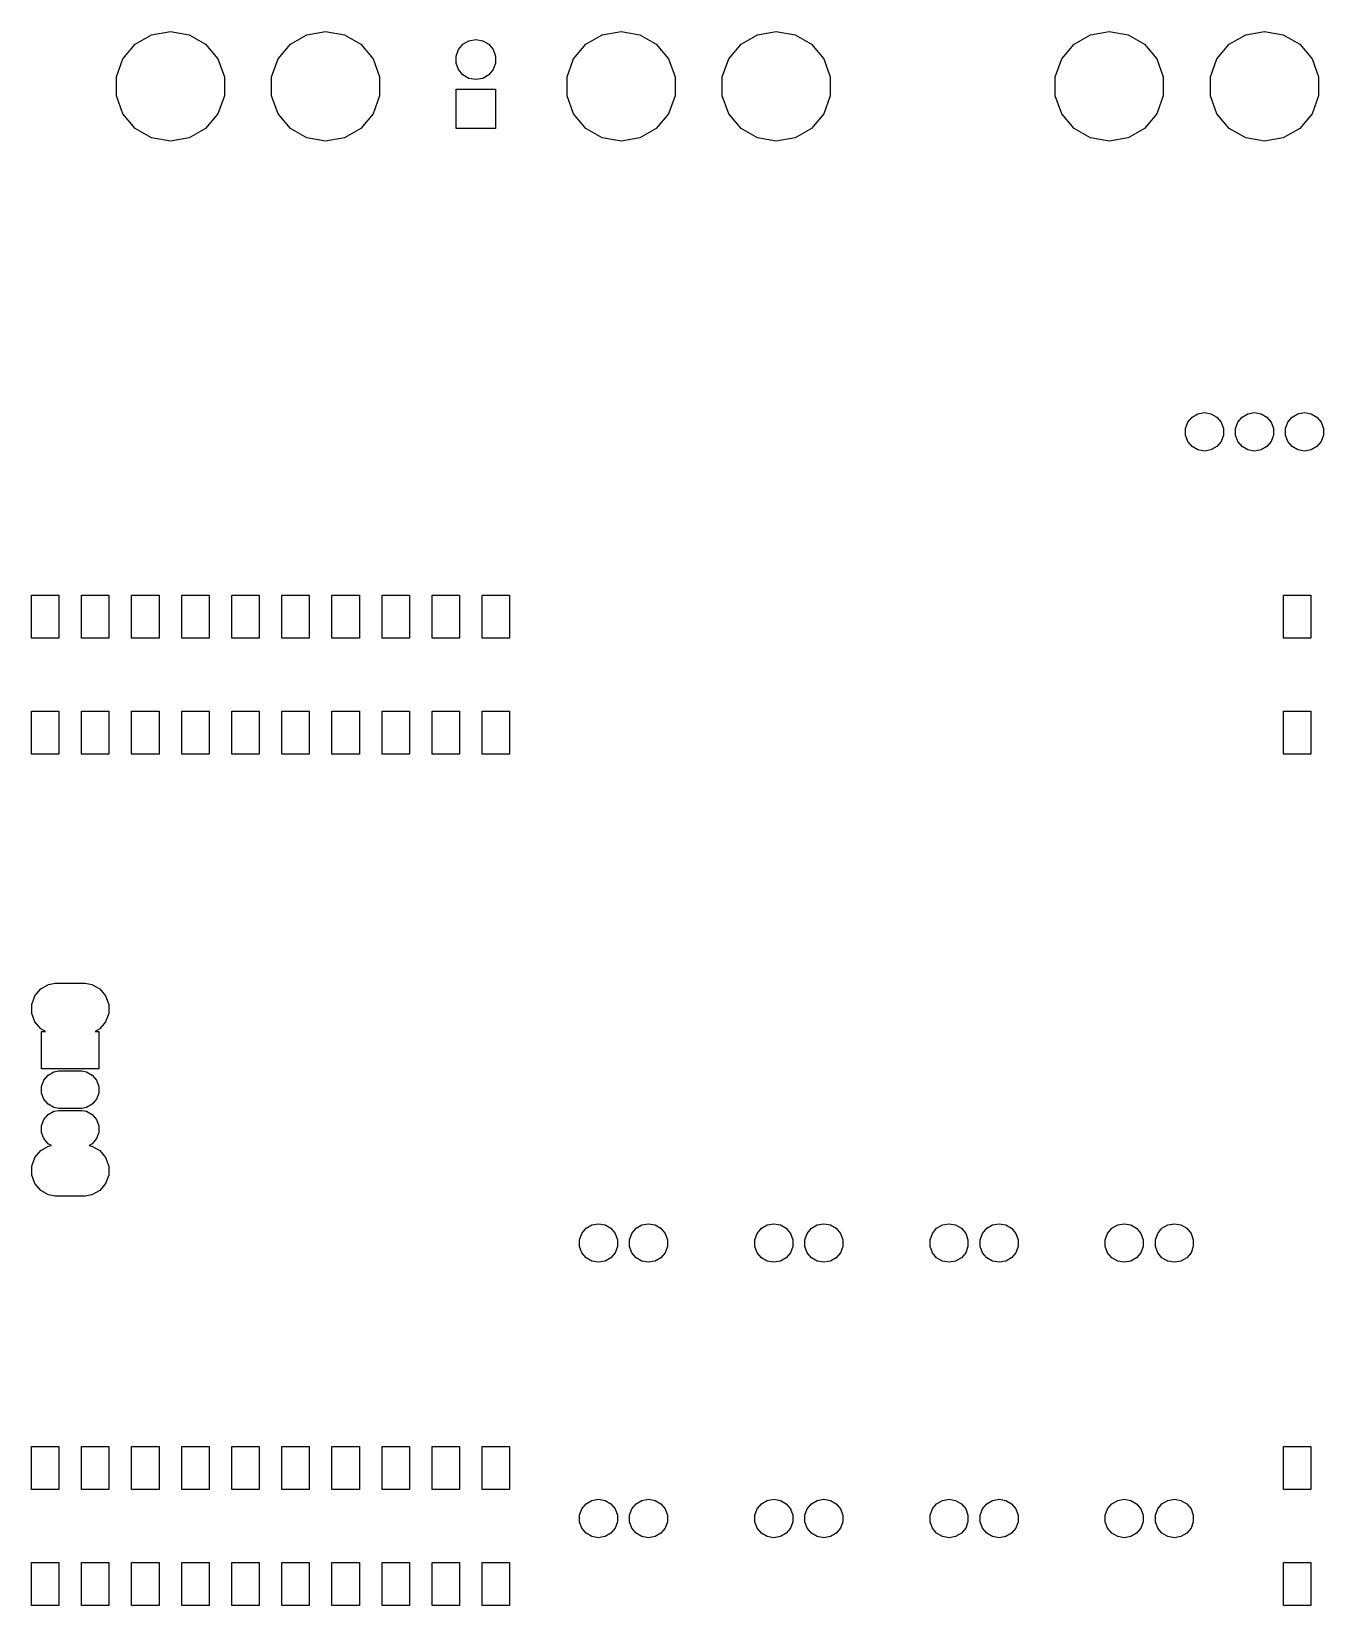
# Model space of a CAD drawing. Extents: x 40 to 160, y -140 to -60.
# Drawn here: x 39.9 to 105.5, y -139.9 to -60.1 of the extents above; entities that cross this region are included whole.
import ezdxf

# ---------------------------------------------------------------- set-up
doc = ezdxf.new("R2010")
doc.units = 0
doc.header["$MEASUREMENT"] = 0
doc.layers.add('BLACK', color=7, linetype='CONTINUOUS')

msp = doc.modelspace()

# ---------------------------------------------------------------- linework, layer by layer
at = {"layer": 'BLACK', "linetype": 'CONTINUOUS'}
for p, q in [((45.2016, -60.7337), (46.0384, -60.2505)), ((46.0384, -60.2505), (46.99, -60.0827)), ((46.99, -60.0827), (47.9416, -60.2505)), ((47.9416, -60.2505), (48.7784, -60.7337)), ((53.0756, -60.7337), (53.9124, -60.2505)), ((53.9124, -60.2505), (54.864, -60.0827)), ((54.864, -60.0827), (55.8156, -60.2505)), ((55.8156, -60.2505), (56.6524, -60.7337)), ((61.8313, -60.7301), (62.1367, -60.5538)), ((62.1367, -60.5538), (62.484, -60.4926)), ((62.484, -60.4926), (62.8313, -60.5538)), ((62.8313, -60.5538), (63.1367, -60.7301)), ((68.0616, -60.7337), (68.8984, -60.2505)), ((68.8984, -60.2505), (69.85, -60.0827)), ((69.85, -60.0827), (70.8016, -60.2505)), ((70.8016, -60.2505), (71.6384, -60.7337)), ((75.9356, -60.7337), (76.7724, -60.2505)), ((76.7724, -60.2505), (77.724, -60.0827)), ((77.724, -60.0827), (78.6756, -60.2505)), ((78.6756, -60.2505), (79.5124, -60.7337)), ((92.8266, -60.7337), (93.6634, -60.2505)), ((93.6634, -60.2505), (94.615, -60.0827)), ((94.615, -60.0827), (95.5666, -60.2505)), ((95.5666, -60.2505), (96.4034, -60.7337)), ((100.701, -60.7337), (101.537, -60.2505)), ((101.537, -60.2505), (102.489, -60.0827)), ((102.489, -60.0827), (103.441, -60.2505)), ((103.441, -60.2505), (104.277, -60.7337)), ((44.25, -62.3819), (44.5805, -61.4739)), ((44.5805, -61.4739), (45.2016, -60.7337)), ((48.7784, -60.7337), (49.3995, -61.4739)), ((49.3995, -61.4739), (49.73, -62.3819)), ((52.124, -62.3819), (52.4545, -61.4739)), ((52.4545, -61.4739), (53.0756, -60.7337)), ((56.6524, -60.7337), (57.2735, -61.4739)), ((57.2735, -61.4739), (57.604, -62.3819)), ((61.484, -61.3317), (61.6046, -61.0003)), ((61.484, -61.6843), (61.484, -61.3317)), ((61.6046, -61.0003), (61.8313, -60.7301)), ((63.1367, -60.7301), (63.3634, -61.0003)), ((63.3634, -61.0003), (63.484, -61.3317)), ((63.484, -61.3317), (63.484, -61.6843)), ((67.11, -62.3819), (67.4405, -61.4739)), ((67.4405, -61.4739), (68.0616, -60.7337)), ((71.6384, -60.7337), (72.2595, -61.4739)), ((72.2595, -61.4739), (72.59, -62.3819)), ((74.984, -62.3819), (75.3145, -61.4739)), ((75.3145, -61.4739), (75.9356, -60.7337)), ((79.5124, -60.7337), (80.1335, -61.4739)), ((80.1335, -61.4739), (80.464, -62.3819)), ((91.875, -62.3819), (92.2055, -61.4739)), ((92.2055, -61.4739), (92.8266, -60.7337)), ((96.4034, -60.7337), (97.0245, -61.4739)), ((97.0245, -61.4739), (97.355, -62.3819)), ((99.749, -62.3819), (100.079, -61.4739)), ((100.079, -61.4739), (100.701, -60.7337)), ((104.277, -60.7337), (104.899, -61.4739)), ((104.899, -61.4739), (105.229, -62.3819)), ((61.6046, -62.0157), (61.484, -61.6843)), ((61.8313, -62.2859), (61.6046, -62.0157)), ((63.3634, -62.0157), (63.1367, -62.2859)), ((63.484, -61.6843), (63.3634, -62.0157)), ((44.25, -63.3481), (44.25, -62.3819)), ((49.73, -62.3819), (49.73, -63.3481)), ((52.124, -63.3481), (52.124, -62.3819)), ((57.604, -62.3819), (57.604, -63.3481)), ((61.484, -65.008), (61.484, -63.008)), ((61.484, -63.008), (63.484, -63.008)), ((62.1367, -62.4622), (61.8313, -62.2859)), ((62.484, -62.5234), (62.1367, -62.4622)), ((62.8313, -62.4622), (62.484, -62.5234)), ((63.1367, -62.2859), (62.8313, -62.4622)), ((63.484, -63.008), (63.484, -65.008)), ((67.11, -63.3481), (67.11, -62.3819)), ((72.59, -62.3819), (72.59, -63.3481)), ((74.984, -63.3481), (74.984, -62.3819)), ((80.464, -62.3819), (80.464, -63.3481)), ((91.875, -63.3481), (91.875, -62.3819)), ((97.355, -62.3819), (97.355, -63.3481)), ((99.749, -63.3481), (99.749, -62.3819)), ((105.229, -62.3819), (105.229, -63.3481)), ((44.5805, -64.2561), (44.25, -63.3481)), ((49.73, -63.3481), (49.3995, -64.2561)), ((52.4545, -64.2561), (52.124, -63.3481)), ((57.604, -63.3481), (57.2735, -64.2561)), ((67.4405, -64.2561), (67.11, -63.3481)), ((72.59, -63.3481), (72.2595, -64.2561)), ((75.3145, -64.2561), (74.984, -63.3481)), ((80.464, -63.3481), (80.1335, -64.2561)), ((92.2055, -64.2561), (91.875, -63.3481)), ((97.355, -63.3481), (97.0245, -64.2561)), ((100.079, -64.2561), (99.749, -63.3481)), ((105.229, -63.3481), (104.899, -64.2561)), ((45.2016, -64.9963), (44.5805, -64.2561)), ((49.3995, -64.2561), (48.7784, -64.9963)), ((53.0756, -64.9963), (52.4545, -64.2561)), ((57.2735, -64.2561), (56.6524, -64.9963)), ((68.0616, -64.9963), (67.4405, -64.2561)), ((72.2595, -64.2561), (71.6384, -64.9963)), ((75.9356, -64.9963), (75.3145, -64.2561)), ((80.1335, -64.2561), (79.5124, -64.9963)), ((92.8266, -64.9963), (92.2055, -64.2561)), ((97.0245, -64.2561), (96.4034, -64.9963)), ((100.701, -64.9963), (100.079, -64.2561)), ((104.899, -64.2561), (104.277, -64.9963)), ((46.0384, -65.4795), (45.2016, -64.9963)), ((48.7784, -64.9963), (47.9416, -65.4795)), ((53.9124, -65.4795), (53.0756, -64.9963)), ((56.6524, -64.9963), (55.8156, -65.4795)), ((63.484, -65.008), (61.484, -65.008)), ((68.8984, -65.4795), (68.0616, -64.9963)), ((71.6384, -64.9963), (70.8016, -65.4795)), ((76.7724, -65.4795), (75.9356, -64.9963)), ((79.5124, -64.9963), (78.6756, -65.4795)), ((93.6634, -65.4795), (92.8266, -64.9963)), ((96.4034, -64.9963), (95.5666, -65.4795)), ((101.537, -65.4795), (100.701, -64.9963)), ((104.277, -64.9963), (103.441, -65.4795)), ((46.99, -65.6473), (46.0384, -65.4795)), ((47.9416, -65.4795), (46.99, -65.6473)), ((54.864, -65.6473), (53.9124, -65.4795)), ((55.8156, -65.4795), (54.864, -65.6473)), ((69.85, -65.6473), (68.8984, -65.4795)), ((70.8016, -65.4795), (69.85, -65.6473)), ((77.724, -65.6473), (76.7724, -65.4795)), ((78.6756, -65.4795), (77.724, -65.6473)), ((94.615, -65.6473), (93.6634, -65.4795)), ((95.5666, -65.4795), (94.615, -65.6473)), ((102.489, -65.6473), (101.537, -65.4795)), ((103.441, -65.4795), (102.489, -65.6473)), ((98.595, -79.9026), (98.8131, -79.6427)), ((98.8131, -79.6427), (99.1069, -79.4731)), ((99.1069, -79.4731), (99.441, -79.4142)), ((99.441, -79.4142), (99.7751, -79.4731)), ((99.7751, -79.4731), (100.069, -79.6427)), ((100.069, -79.6427), (100.287, -79.9026)), ((101.135, -79.9026), (101.353, -79.6427)), ((101.353, -79.6427), (101.647, -79.4731)), ((101.647, -79.4731), (101.981, -79.4142)), ((101.981, -79.4142), (102.315, -79.4731)), ((102.315, -79.4731), (102.609, -79.6427)), ((102.609, -79.6427), (102.827, -79.9026)), ((103.675, -79.9026), (103.893, -79.6427)), ((103.893, -79.6427), (104.187, -79.4731)), ((104.187, -79.4731), (104.521, -79.4142)), ((104.521, -79.4142), (104.855, -79.4731)), ((104.855, -79.4731), (105.149, -79.6427)), ((105.149, -79.6427), (105.367, -79.9026)), ((98.479, -80.2214), (98.595, -79.9026)), ((98.479, -80.5606), (98.479, -80.2214)), ((98.595, -80.8794), (98.479, -80.5606)), ((100.287, -79.9026), (100.403, -80.2214)), ((100.403, -80.5606), (100.287, -80.8794)), ((100.403, -80.2214), (100.403, -80.5606)), ((101.019, -80.2214), (101.135, -79.9026)), ((101.019, -80.5606), (101.019, -80.2214)), ((101.135, -80.8794), (101.019, -80.5606)), ((102.827, -79.9026), (102.943, -80.2214)), ((102.943, -80.5606), (102.827, -80.8794)), ((102.943, -80.2214), (102.943, -80.5606)), ((103.559, -80.2214), (103.675, -79.9026)), ((103.559, -80.5606), (103.559, -80.2214)), ((103.675, -80.8794), (103.559, -80.5606)), ((105.367, -79.9026), (105.483, -80.2214)), ((105.483, -80.5606), (105.367, -80.8794)), ((105.483, -80.2214), (105.483, -80.5606)), ((98.8131, -81.1393), (98.595, -80.8794)), ((99.1069, -81.3089), (98.8131, -81.1393)), ((99.441, -81.3678), (99.1069, -81.3089)), ((99.7751, -81.3089), (99.441, -81.3678)), ((100.069, -81.1393), (99.7751, -81.3089)), ((100.287, -80.8794), (100.069, -81.1393)), ((101.353, -81.1393), (101.135, -80.8794)), ((101.647, -81.3089), (101.353, -81.1393)), ((101.981, -81.3678), (101.647, -81.3089)), ((102.315, -81.3089), (101.981, -81.3678)), ((102.609, -81.1393), (102.315, -81.3089)), ((102.827, -80.8794), (102.609, -81.1393)), ((103.893, -81.1393), (103.675, -80.8794)), ((104.187, -81.3089), (103.893, -81.1393)), ((104.521, -81.3678), (104.187, -81.3089)), ((104.855, -81.3089), (104.521, -81.3678)), ((105.149, -81.1393), (104.855, -81.3089)), ((105.367, -80.8794), (105.149, -81.1393)), ((39.9447, -90.8526), (39.9447, -88.6746)), ((39.9447, -88.6746), (41.3353, -88.6746)), ((41.3353, -88.6746), (41.3353, -90.8526)), ((42.4847, -90.8526), (42.4847, -88.6746)), ((42.4847, -88.6746), (43.8753, -88.6746)), ((43.8753, -88.6746), (43.8753, -90.8526)), ((45.0247, -90.8526), (45.0247, -88.6746)), ((45.0247, -88.6746), (46.4153, -88.6746)), ((46.4153, -88.6746), (46.4153, -90.8526)), ((47.5647, -90.8526), (47.5647, -88.6746)), ((47.5647, -88.6746), (48.9553, -88.6746)), ((48.9553, -88.6746), (48.9553, -90.8526)), ((50.1047, -90.8526), (50.1047, -88.6746)), ((50.1047, -88.6746), (51.4953, -88.6746)), ((51.4953, -88.6746), (51.4953, -90.8526)), ((52.6447, -90.8526), (52.6447, -88.6746)), ((52.6447, -88.6746), (54.0353, -88.6746)), ((54.0353, -88.6746), (54.0353, -90.8526)), ((55.1847, -90.8526), (55.1847, -88.6746)), ((55.1847, -88.6746), (56.5753, -88.6746)), ((56.5753, -88.6746), (56.5753, -90.8526)), ((57.7247, -90.8526), (57.7247, -88.6746)), ((57.7247, -88.6746), (59.1153, -88.6746)), ((59.1153, -88.6746), (59.1153, -90.8526)), ((60.2647, -90.8526), (60.2647, -88.6746)), ((60.2647, -88.6746), (61.6553, -88.6746)), ((61.6553, -88.6746), (61.6553, -90.8526)), ((62.8047, -90.8526), (62.8047, -88.6746)), ((62.8047, -88.6746), (64.1953, -88.6746)), ((64.1953, -88.6746), (64.1953, -90.8526)), ((103.445, -90.8526), (103.445, -88.6746)), ((103.445, -88.6746), (104.835, -88.6746)), ((104.835, -88.6746), (104.835, -90.8526)), ((41.3353, -90.8526), (39.9447, -90.8526)), ((43.8753, -90.8526), (42.4847, -90.8526)), ((46.4153, -90.8526), (45.0247, -90.8526)), ((48.9553, -90.8526), (47.5647, -90.8526)), ((51.4953, -90.8526), (50.1047, -90.8526)), ((54.0353, -90.8526), (52.6447, -90.8526)), ((56.5753, -90.8526), (55.1847, -90.8526)), ((59.1153, -90.8526), (57.7247, -90.8526)), ((61.6553, -90.8526), (60.2647, -90.8526)), ((64.1953, -90.8526), (62.8047, -90.8526)), ((104.835, -90.8526), (103.445, -90.8526)), ((39.9447, -96.7454), (39.9447, -94.5674)), ((39.9447, -94.5674), (41.3353, -94.5674)), ((41.3353, -94.5674), (41.3353, -96.7454)), ((42.4847, -96.7454), (42.4847, -94.5674)), ((42.4847, -94.5674), (43.8753, -94.5674)), ((43.8753, -94.5674), (43.8753, -96.7454)), ((45.0247, -96.7454), (45.0247, -94.5674)), ((45.0247, -94.5674), (46.4153, -94.5674)), ((46.4153, -94.5674), (46.4153, -96.7454)), ((47.5647, -96.7454), (47.5647, -94.5674)), ((47.5647, -94.5674), (48.9553, -94.5674)), ((48.9553, -94.5674), (48.9553, -96.7454)), ((50.1047, -96.7454), (50.1047, -94.5674)), ((50.1047, -94.5674), (51.4953, -94.5674)), ((51.4953, -94.5674), (51.4953, -96.7454)), ((52.6447, -96.7454), (52.6447, -94.5674)), ((52.6447, -94.5674), (54.0353, -94.5674)), ((54.0353, -94.5674), (54.0353, -96.7454)), ((55.1847, -96.7454), (55.1847, -94.5674)), ((55.1847, -94.5674), (56.5753, -94.5674)), ((56.5753, -94.5674), (56.5753, -96.7454)), ((57.7247, -96.7454), (57.7247, -94.5674)), ((57.7247, -94.5674), (59.1153, -94.5674)), ((59.1153, -94.5674), (59.1153, -96.7454)), ((60.2647, -96.7454), (60.2647, -94.5674)), ((60.2647, -94.5674), (61.6553, -94.5674)), ((61.6553, -94.5674), (61.6553, -96.7454)), ((62.8047, -96.7454), (62.8047, -94.5674)), ((62.8047, -94.5674), (64.1953, -94.5674)), ((64.1953, -94.5674), (64.1953, -96.7454)), ((103.445, -96.7454), (103.445, -94.5674)), ((103.445, -94.5674), (104.835, -94.5674)), ((104.835, -94.5674), (104.835, -96.7454)), ((41.3353, -96.7454), (39.9447, -96.7454)), ((43.8753, -96.7454), (42.4847, -96.7454)), ((46.4153, -96.7454), (45.0247, -96.7454)), ((48.9553, -96.7454), (47.5647, -96.7454)), ((51.4953, -96.7454), (50.1047, -96.7454)), ((54.0353, -96.7454), (52.6447, -96.7454)), ((56.5753, -96.7454), (55.1847, -96.7454)), ((59.1153, -96.7454), (57.7247, -96.7454)), ((61.6553, -96.7454), (60.2647, -96.7454)), ((64.1953, -96.7454), (62.8047, -96.7454)), ((104.835, -96.7454), (103.445, -96.7454)), ((40.4115, -108.649), (40.8085, -108.42)), ((40.8085, -108.42), (41.1463, -108.36)), ((41.1463, -108.36), (42.6737, -108.36)), ((42.6737, -108.36), (43.0115, -108.42)), ((43.0115, -108.42), (43.4085, -108.649)), ((39.96, -109.431), (40.1168, -109)), ((40.1168, -109), (40.4115, -108.649)), ((43.4085, -108.649), (43.7032, -109)), ((43.7032, -109), (43.86, -109.431)), ((39.96, -109.889), (39.96, -109.431)), ((40.1168, -110.32), (39.96, -109.889)), ((43.86, -109.889), (43.7032, -110.32)), ((43.86, -109.431), (43.86, -109.889)), ((40.4115, -110.671), (40.1168, -110.32)), ((40.6519, -110.81), (40.4115, -110.671)), ((40.46, -112.71), (40.46, -110.81)), ((40.46, -110.81), (40.6519, -110.81)), ((43.4085, -110.671), (43.1681, -110.81)), ((43.1681, -110.81), (43.36, -110.81)), ((43.36, -110.81), (43.36, -112.71)), ((43.7032, -110.32), (43.4085, -110.671)), ((43.36, -112.71), (40.46, -112.71)), ((40.46, -113.592), (40.5746, -113.278)), ((40.5746, -113.278), (40.7899, -113.021)), ((40.7899, -113.021), (41.0801, -112.854)), ((41.0801, -112.854), (41.3269, -112.81)), ((41.3269, -112.81), (42.4931, -112.81)), ((42.4931, -112.81), (42.7399, -112.854)), ((42.7399, -112.854), (43.0301, -113.021)), ((43.0301, -113.021), (43.2454, -113.278)), ((43.2454, -113.278), (43.36, -113.592)), ((40.46, -113.928), (40.46, -113.592)), ((40.5746, -114.242), (40.46, -113.928)), ((43.36, -113.928), (43.2454, -114.242)), ((43.36, -113.592), (43.36, -113.928)), ((40.7899, -114.499), (40.5746, -114.242)), ((41.0801, -114.666), (40.7899, -114.499)), ((40.7899, -115.021), (41.0801, -114.854)), ((41.3269, -114.71), (41.0801, -114.666)), ((41.0801, -114.854), (41.3269, -114.81)), ((42.4931, -114.71), (41.3269, -114.71)), ((41.3269, -114.81), (42.4931, -114.81)), ((42.7399, -114.666), (42.4931, -114.71)), ((42.4931, -114.81), (42.7399, -114.854)), ((43.0301, -114.499), (42.7399, -114.666)), ((42.7399, -114.854), (43.0301, -115.021)), ((43.2454, -114.242), (43.0301, -114.499)), ((40.46, -115.592), (40.5746, -115.278)), ((40.46, -115.928), (40.46, -115.592)), ((40.5746, -115.278), (40.7899, -115.021)), ((43.0301, -115.021), (43.2454, -115.278)), ((43.2454, -115.278), (43.36, -115.592)), ((43.36, -115.592), (43.36, -115.928)), ((40.5746, -116.242), (40.46, -115.928)), ((40.7899, -116.499), (40.5746, -116.242)), ((40.9543, -116.594), (40.7899, -116.499)), ((43.0301, -116.499), (42.8657, -116.594)), ((43.2454, -116.242), (43.0301, -116.499)), ((43.36, -115.928), (43.2454, -116.242)), ((39.96, -117.631), (40.1168, -117.2)), ((40.1168, -117.2), (40.4115, -116.849)), ((40.4115, -116.849), (40.8085, -116.62)), ((40.8085, -116.62), (40.9543, -116.594)), ((42.8657, -116.594), (43.0115, -116.62)), ((43.0115, -116.62), (43.4085, -116.849)), ((43.4085, -116.849), (43.7032, -117.2)), ((43.7032, -117.2), (43.86, -117.631)), ((39.96, -118.089), (39.96, -117.631)), ((40.1168, -118.52), (39.96, -118.089)), ((43.86, -118.089), (43.7032, -118.52)), ((43.86, -117.631), (43.86, -118.089)), ((40.4115, -118.871), (40.1168, -118.52)), ((40.8085, -119.1), (40.4115, -118.871)), ((43.4085, -118.871), (43.0115, -119.1)), ((43.7032, -118.52), (43.4085, -118.871)), ((41.1463, -119.16), (40.8085, -119.1)), ((42.6737, -119.16), (41.1463, -119.16)), ((43.0115, -119.1), (42.6737, -119.16)), ((67.745, -121.369), (67.861, -121.051)), ((67.861, -121.051), (68.0791, -120.791)), ((68.0791, -120.791), (68.3729, -120.621)), ((68.3729, -120.621), (68.707, -120.562)), ((68.707, -120.562), (69.0411, -120.621)), ((69.0411, -120.621), (69.3349, -120.791)), ((69.3349, -120.791), (69.553, -121.051)), ((69.553, -121.051), (69.669, -121.369)), ((70.285, -121.369), (70.401, -121.051)), ((70.401, -121.051), (70.6191, -120.791)), ((70.6191, -120.791), (70.9129, -120.621)), ((70.9129, -120.621), (71.247, -120.562)), ((71.247, -120.562), (71.5811, -120.621)), ((71.5811, -120.621), (71.8749, -120.791)), ((71.8749, -120.791), (72.093, -121.051)), ((72.093, -121.051), (72.209, -121.369)), ((76.635, -121.369), (76.751, -121.051)), ((76.751, -121.051), (76.9691, -120.791)), ((76.9691, -120.791), (77.2629, -120.621)), ((77.2629, -120.621), (77.597, -120.562)), ((77.597, -120.562), (77.9311, -120.621)), ((77.9311, -120.621), (78.2249, -120.791)), ((78.2249, -120.791), (78.443, -121.051)), ((78.443, -121.051), (78.559, -121.369)), ((79.175, -121.369), (79.291, -121.051)), ((79.291, -121.051), (79.5091, -120.791)), ((79.5091, -120.791), (79.8029, -120.621)), ((79.8029, -120.621), (80.137, -120.562)), ((80.137, -120.562), (80.4711, -120.621)), ((80.4711, -120.621), (80.7649, -120.791)), ((80.7649, -120.791), (80.983, -121.051)), ((80.983, -121.051), (81.099, -121.369)), ((85.525, -121.369), (85.641, -121.051)), ((85.641, -121.051), (85.8591, -120.791)), ((85.8591, -120.791), (86.1529, -120.621)), ((86.1529, -120.621), (86.487, -120.562)), ((86.487, -120.562), (86.8211, -120.621)), ((86.8211, -120.621), (87.1149, -120.791)), ((87.1149, -120.791), (87.333, -121.051)), ((87.333, -121.051), (87.449, -121.369)), ((88.065, -121.369), (88.181, -121.051)), ((88.181, -121.051), (88.3991, -120.791)), ((88.3991, -120.791), (88.6929, -120.621)), ((88.6929, -120.621), (89.027, -120.562)), ((89.027, -120.562), (89.3611, -120.621)), ((89.3611, -120.621), (89.6549, -120.791)), ((89.6549, -120.791), (89.873, -121.051)), ((89.873, -121.051), (89.989, -121.369)), ((94.415, -121.369), (94.531, -121.051)), ((94.531, -121.051), (94.7491, -120.791)), ((94.7491, -120.791), (95.0429, -120.621)), ((95.0429, -120.621), (95.377, -120.562)), ((95.377, -120.562), (95.7111, -120.621)), ((95.7111, -120.621), (96.0049, -120.791)), ((96.0049, -120.791), (96.223, -121.051)), ((96.223, -121.051), (96.339, -121.369)), ((96.955, -121.369), (97.071, -121.051)), ((97.071, -121.051), (97.2891, -120.791)), ((97.2891, -120.791), (97.5829, -120.621)), ((97.5829, -120.621), (97.917, -120.562)), ((97.917, -120.562), (98.2511, -120.621)), ((98.2511, -120.621), (98.5449, -120.791)), ((98.5449, -120.791), (98.763, -121.051)), ((98.763, -121.051), (98.879, -121.369)), ((67.745, -121.709), (67.745, -121.369)), ((67.861, -122.027), (67.745, -121.709)), ((68.0791, -122.287), (67.861, -122.027)), ((69.553, -122.027), (69.3349, -122.287)), ((69.669, -121.709), (69.553, -122.027)), ((69.669, -121.369), (69.669, -121.709)), ((70.285, -121.709), (70.285, -121.369)), ((70.401, -122.027), (70.285, -121.709)), ((70.6191, -122.287), (70.401, -122.027)), ((72.093, -122.027), (71.8749, -122.287)), ((72.209, -121.709), (72.093, -122.027)), ((72.209, -121.369), (72.209, -121.709)), ((76.635, -121.709), (76.635, -121.369)), ((76.751, -122.027), (76.635, -121.709)), ((76.9691, -122.287), (76.751, -122.027)), ((78.443, -122.027), (78.2249, -122.287)), ((78.559, -121.709), (78.443, -122.027)), ((78.559, -121.369), (78.559, -121.709)), ((79.175, -121.709), (79.175, -121.369)), ((79.291, -122.027), (79.175, -121.709)), ((79.5091, -122.287), (79.291, -122.027)), ((80.983, -122.027), (80.7649, -122.287)), ((81.099, -121.709), (80.983, -122.027)), ((81.099, -121.369), (81.099, -121.709)), ((85.525, -121.709), (85.525, -121.369)), ((85.641, -122.027), (85.525, -121.709)), ((85.8591, -122.287), (85.641, -122.027)), ((87.333, -122.027), (87.1149, -122.287)), ((87.449, -121.709), (87.333, -122.027)), ((87.449, -121.369), (87.449, -121.709)), ((88.065, -121.709), (88.065, -121.369)), ((88.181, -122.027), (88.065, -121.709)), ((88.3991, -122.287), (88.181, -122.027)), ((89.873, -122.027), (89.6549, -122.287)), ((89.989, -121.709), (89.873, -122.027)), ((89.989, -121.369), (89.989, -121.709)), ((94.415, -121.709), (94.415, -121.369)), ((94.531, -122.027), (94.415, -121.709)), ((94.7491, -122.287), (94.531, -122.027)), ((96.223, -122.027), (96.0049, -122.287)), ((96.339, -121.709), (96.223, -122.027)), ((96.339, -121.369), (96.339, -121.709)), ((96.955, -121.709), (96.955, -121.369)), ((97.071, -122.027), (96.955, -121.709)), ((97.2891, -122.287), (97.071, -122.027)), ((98.763, -122.027), (98.5449, -122.287)), ((98.879, -121.709), (98.763, -122.027)), ((98.879, -121.369), (98.879, -121.709)), ((68.3729, -122.457), (68.0791, -122.287)), ((68.707, -122.516), (68.3729, -122.457)), ((69.0411, -122.457), (68.707, -122.516)), ((69.3349, -122.287), (69.0411, -122.457)), ((70.9129, -122.457), (70.6191, -122.287)), ((71.247, -122.516), (70.9129, -122.457)), ((71.5811, -122.457), (71.247, -122.516)), ((71.8749, -122.287), (71.5811, -122.457)), ((77.2629, -122.457), (76.9691, -122.287)), ((77.597, -122.516), (77.2629, -122.457)), ((77.9311, -122.457), (77.597, -122.516)), ((78.2249, -122.287), (77.9311, -122.457)), ((79.8029, -122.457), (79.5091, -122.287)), ((80.137, -122.516), (79.8029, -122.457)), ((80.4711, -122.457), (80.137, -122.516)), ((80.7649, -122.287), (80.4711, -122.457)), ((86.1529, -122.457), (85.8591, -122.287)), ((86.487, -122.516), (86.1529, -122.457)), ((86.8211, -122.457), (86.487, -122.516)), ((87.1149, -122.287), (86.8211, -122.457)), ((88.6929, -122.457), (88.3991, -122.287)), ((89.027, -122.516), (88.6929, -122.457)), ((89.3611, -122.457), (89.027, -122.516)), ((89.6549, -122.287), (89.3611, -122.457)), ((95.0429, -122.457), (94.7491, -122.287)), ((95.377, -122.516), (95.0429, -122.457)), ((95.7111, -122.457), (95.377, -122.516)), ((96.0049, -122.287), (95.7111, -122.457)), ((97.5829, -122.457), (97.2891, -122.287)), ((97.917, -122.516), (97.5829, -122.457)), ((98.2511, -122.457), (97.917, -122.516)), ((98.5449, -122.287), (98.2511, -122.457)), ((39.9447, -134.033), (39.9447, -131.855)), ((39.9447, -131.855), (41.3353, -131.855)), ((41.3353, -131.855), (41.3353, -134.033)), ((42.4847, -134.033), (42.4847, -131.855)), ((42.4847, -131.855), (43.8753, -131.855)), ((43.8753, -131.855), (43.8753, -134.033)), ((45.0247, -134.033), (45.0247, -131.855)), ((45.0247, -131.855), (46.4153, -131.855)), ((46.4153, -131.855), (46.4153, -134.033)), ((47.5647, -134.033), (47.5647, -131.855)), ((47.5647, -131.855), (48.9553, -131.855)), ((48.9553, -131.855), (48.9553, -134.033)), ((50.1047, -134.033), (50.1047, -131.855)), ((50.1047, -131.855), (51.4953, -131.855)), ((51.4953, -131.855), (51.4953, -134.033)), ((52.6447, -134.033), (52.6447, -131.855)), ((52.6447, -131.855), (54.0353, -131.855)), ((54.0353, -131.855), (54.0353, -134.033)), ((55.1847, -134.033), (55.1847, -131.855)), ((55.1847, -131.855), (56.5753, -131.855)), ((56.5753, -131.855), (56.5753, -134.033)), ((57.7247, -134.033), (57.7247, -131.855)), ((57.7247, -131.855), (59.1153, -131.855)), ((59.1153, -131.855), (59.1153, -134.033)), ((60.2647, -134.033), (60.2647, -131.855)), ((60.2647, -131.855), (61.6553, -131.855)), ((61.6553, -131.855), (61.6553, -134.033)), ((62.8047, -134.033), (62.8047, -131.855)), ((62.8047, -131.855), (64.1953, -131.855)), ((64.1953, -131.855), (64.1953, -134.033)), ((103.445, -134.033), (103.445, -131.855)), ((103.445, -131.855), (104.835, -131.855)), ((104.835, -131.855), (104.835, -134.033)), ((41.3353, -134.033), (39.9447, -134.033)), ((43.8753, -134.033), (42.4847, -134.033)), ((46.4153, -134.033), (45.0247, -134.033)), ((48.9553, -134.033), (47.5647, -134.033)), ((51.4953, -134.033), (50.1047, -134.033)), ((54.0353, -134.033), (52.6447, -134.033)), ((56.5753, -134.033), (55.1847, -134.033)), ((59.1153, -134.033), (57.7247, -134.033)), ((61.6553, -134.033), (60.2647, -134.033)), ((64.1953, -134.033), (62.8047, -134.033)), ((104.835, -134.033), (103.445, -134.033)), ((67.861, -135.021), (68.0791, -134.761)), ((68.0791, -134.761), (68.3729, -134.591)), ((68.3729, -134.591), (68.707, -134.532)), ((68.707, -134.532), (69.0411, -134.591)), ((69.0411, -134.591), (69.3349, -134.761)), ((69.3349, -134.761), (69.553, -135.021)), ((70.401, -135.021), (70.6191, -134.761)), ((70.6191, -134.761), (70.9129, -134.591)), ((70.9129, -134.591), (71.247, -134.532)), ((71.247, -134.532), (71.5811, -134.591)), ((71.5811, -134.591), (71.8749, -134.761)), ((71.8749, -134.761), (72.093, -135.021)), ((76.751, -135.021), (76.9691, -134.761)), ((76.9691, -134.761), (77.2629, -134.591)), ((77.2629, -134.591), (77.597, -134.532)), ((77.597, -134.532), (77.9311, -134.591)), ((77.9311, -134.591), (78.2249, -134.761)), ((78.2249, -134.761), (78.443, -135.021)), ((79.291, -135.021), (79.5091, -134.761)), ((79.5091, -134.761), (79.8029, -134.591)), ((79.8029, -134.591), (80.137, -134.532)), ((80.137, -134.532), (80.4711, -134.591)), ((80.4711, -134.591), (80.7649, -134.761)), ((80.7649, -134.761), (80.983, -135.021)), ((85.641, -135.021), (85.8591, -134.761)), ((85.8591, -134.761), (86.1529, -134.591)), ((86.1529, -134.591), (86.487, -134.532)), ((86.487, -134.532), (86.8211, -134.591)), ((86.8211, -134.591), (87.1149, -134.761)), ((87.1149, -134.761), (87.333, -135.021)), ((88.181, -135.021), (88.3991, -134.761)), ((88.3991, -134.761), (88.6929, -134.591)), ((88.6929, -134.591), (89.027, -134.532)), ((89.027, -134.532), (89.3611, -134.591)), ((89.3611, -134.591), (89.6549, -134.761)), ((89.6549, -134.761), (89.873, -135.021)), ((94.531, -135.021), (94.7491, -134.761)), ((94.7491, -134.761), (95.0429, -134.591)), ((95.0429, -134.591), (95.377, -134.532)), ((95.377, -134.532), (95.7111, -134.591)), ((95.7111, -134.591), (96.0049, -134.761)), ((96.0049, -134.761), (96.223, -135.021)), ((97.071, -135.021), (97.2891, -134.761)), ((97.2891, -134.761), (97.5829, -134.591)), ((97.5829, -134.591), (97.917, -134.532)), ((97.917, -134.532), (98.2511, -134.591)), ((98.2511, -134.591), (98.5449, -134.761)), ((98.5449, -134.761), (98.763, -135.021)), ((67.745, -135.339), (67.861, -135.021)), ((67.745, -135.679), (67.745, -135.339)), ((67.861, -135.997), (67.745, -135.679)), ((69.553, -135.021), (69.669, -135.339)), ((69.669, -135.679), (69.553, -135.997)), ((69.669, -135.339), (69.669, -135.679)), ((70.285, -135.339), (70.401, -135.021)), ((70.285, -135.679), (70.285, -135.339)), ((70.401, -135.997), (70.285, -135.679)), ((72.093, -135.021), (72.209, -135.339)), ((72.209, -135.679), (72.093, -135.997)), ((72.209, -135.339), (72.209, -135.679)), ((76.635, -135.339), (76.751, -135.021)), ((76.635, -135.679), (76.635, -135.339)), ((76.751, -135.997), (76.635, -135.679)), ((78.443, -135.021), (78.559, -135.339)), ((78.559, -135.679), (78.443, -135.997)), ((78.559, -135.339), (78.559, -135.679)), ((79.175, -135.339), (79.291, -135.021)), ((79.175, -135.679), (79.175, -135.339)), ((79.291, -135.997), (79.175, -135.679)), ((80.983, -135.021), (81.099, -135.339)), ((81.099, -135.679), (80.983, -135.997)), ((81.099, -135.339), (81.099, -135.679)), ((85.525, -135.339), (85.641, -135.021)), ((85.525, -135.679), (85.525, -135.339)), ((85.641, -135.997), (85.525, -135.679)), ((87.333, -135.021), (87.449, -135.339)), ((87.449, -135.679), (87.333, -135.997)), ((87.449, -135.339), (87.449, -135.679)), ((88.065, -135.339), (88.181, -135.021)), ((88.065, -135.679), (88.065, -135.339)), ((88.181, -135.997), (88.065, -135.679)), ((89.873, -135.021), (89.989, -135.339)), ((89.989, -135.679), (89.873, -135.997)), ((89.989, -135.339), (89.989, -135.679)), ((94.415, -135.339), (94.531, -135.021)), ((94.415, -135.679), (94.415, -135.339)), ((94.531, -135.997), (94.415, -135.679)), ((96.223, -135.021), (96.339, -135.339)), ((96.339, -135.679), (96.223, -135.997)), ((96.339, -135.339), (96.339, -135.679)), ((96.955, -135.339), (97.071, -135.021)), ((96.955, -135.679), (96.955, -135.339)), ((97.071, -135.997), (96.955, -135.679)), ((98.763, -135.021), (98.879, -135.339)), ((98.879, -135.679), (98.763, -135.997)), ((98.879, -135.339), (98.879, -135.679)), ((68.0791, -136.257), (67.861, -135.997)), ((68.3729, -136.427), (68.0791, -136.257)), ((68.707, -136.486), (68.3729, -136.427)), ((69.0411, -136.427), (68.707, -136.486)), ((69.3349, -136.257), (69.0411, -136.427)), ((69.553, -135.997), (69.3349, -136.257)), ((70.6191, -136.257), (70.401, -135.997)), ((70.9129, -136.427), (70.6191, -136.257)), ((71.247, -136.486), (70.9129, -136.427)), ((71.5811, -136.427), (71.247, -136.486)), ((71.8749, -136.257), (71.5811, -136.427)), ((72.093, -135.997), (71.8749, -136.257)), ((76.9691, -136.257), (76.751, -135.997)), ((77.2629, -136.427), (76.9691, -136.257)), ((77.597, -136.486), (77.2629, -136.427)), ((77.9311, -136.427), (77.597, -136.486)), ((78.2249, -136.257), (77.9311, -136.427)), ((78.443, -135.997), (78.2249, -136.257)), ((79.5091, -136.257), (79.291, -135.997)), ((79.8029, -136.427), (79.5091, -136.257)), ((80.137, -136.486), (79.8029, -136.427)), ((80.4711, -136.427), (80.137, -136.486)), ((80.7649, -136.257), (80.4711, -136.427)), ((80.983, -135.997), (80.7649, -136.257)), ((85.8591, -136.257), (85.641, -135.997)), ((86.1529, -136.427), (85.8591, -136.257)), ((86.487, -136.486), (86.1529, -136.427)), ((86.8211, -136.427), (86.487, -136.486)), ((87.1149, -136.257), (86.8211, -136.427)), ((87.333, -135.997), (87.1149, -136.257)), ((88.3991, -136.257), (88.181, -135.997)), ((88.6929, -136.427), (88.3991, -136.257)), ((89.027, -136.486), (88.6929, -136.427)), ((89.3611, -136.427), (89.027, -136.486)), ((89.6549, -136.257), (89.3611, -136.427)), ((89.873, -135.997), (89.6549, -136.257)), ((94.7491, -136.257), (94.531, -135.997)), ((95.0429, -136.427), (94.7491, -136.257)), ((95.377, -136.486), (95.0429, -136.427)), ((95.7111, -136.427), (95.377, -136.486)), ((96.0049, -136.257), (95.7111, -136.427)), ((96.223, -135.997), (96.0049, -136.257)), ((97.2891, -136.257), (97.071, -135.997)), ((97.5829, -136.427), (97.2891, -136.257)), ((97.917, -136.486), (97.5829, -136.427)), ((98.2511, -136.427), (97.917, -136.486)), ((98.5449, -136.257), (98.2511, -136.427)), ((98.763, -135.997), (98.5449, -136.257)), ((39.9447, -139.925), (39.9447, -137.747)), ((39.9447, -137.747), (41.3353, -137.747)), ((41.3353, -137.747), (41.3353, -139.925)), ((42.4847, -139.925), (42.4847, -137.747)), ((42.4847, -137.747), (43.8753, -137.747)), ((43.8753, -137.747), (43.8753, -139.925)), ((45.0247, -139.925), (45.0247, -137.747)), ((45.0247, -137.747), (46.4153, -137.747)), ((46.4153, -137.747), (46.4153, -139.925)), ((47.5647, -139.925), (47.5647, -137.747)), ((47.5647, -137.747), (48.9553, -137.747)), ((48.9553, -137.747), (48.9553, -139.925)), ((50.1047, -139.925), (50.1047, -137.747)), ((50.1047, -137.747), (51.4953, -137.747)), ((51.4953, -137.747), (51.4953, -139.925)), ((52.6447, -139.925), (52.6447, -137.747)), ((52.6447, -137.747), (54.0353, -137.747)), ((54.0353, -137.747), (54.0353, -139.925)), ((55.1847, -139.925), (55.1847, -137.747)), ((55.1847, -137.747), (56.5753, -137.747)), ((56.5753, -137.747), (56.5753, -139.925)), ((57.7247, -139.925), (57.7247, -137.747)), ((57.7247, -137.747), (59.1153, -137.747)), ((59.1153, -137.747), (59.1153, -139.925)), ((60.2647, -139.925), (60.2647, -137.747)), ((60.2647, -137.747), (61.6553, -137.747)), ((61.6553, -137.747), (61.6553, -139.925)), ((62.8047, -139.925), (62.8047, -137.747)), ((62.8047, -137.747), (64.1953, -137.747)), ((64.1953, -137.747), (64.1953, -139.925)), ((103.445, -139.925), (103.445, -137.747)), ((103.445, -137.747), (104.835, -137.747)), ((104.835, -137.747), (104.835, -139.925)), ((41.3353, -139.925), (39.9447, -139.925)), ((43.8753, -139.925), (42.4847, -139.925)), ((46.4153, -139.925), (45.0247, -139.925)), ((48.9553, -139.925), (47.5647, -139.925)), ((51.4953, -139.925), (50.1047, -139.925)), ((54.0353, -139.925), (52.6447, -139.925)), ((56.5753, -139.925), (55.1847, -139.925)), ((59.1153, -139.925), (57.7247, -139.925)), ((61.6553, -139.925), (60.2647, -139.925)), ((64.1953, -139.925), (62.8047, -139.925)), ((104.835, -139.925), (103.445, -139.925))]:
    msp.add_line(p, q, dxfattribs=at)

doc.saveas('drawing.dxf')
